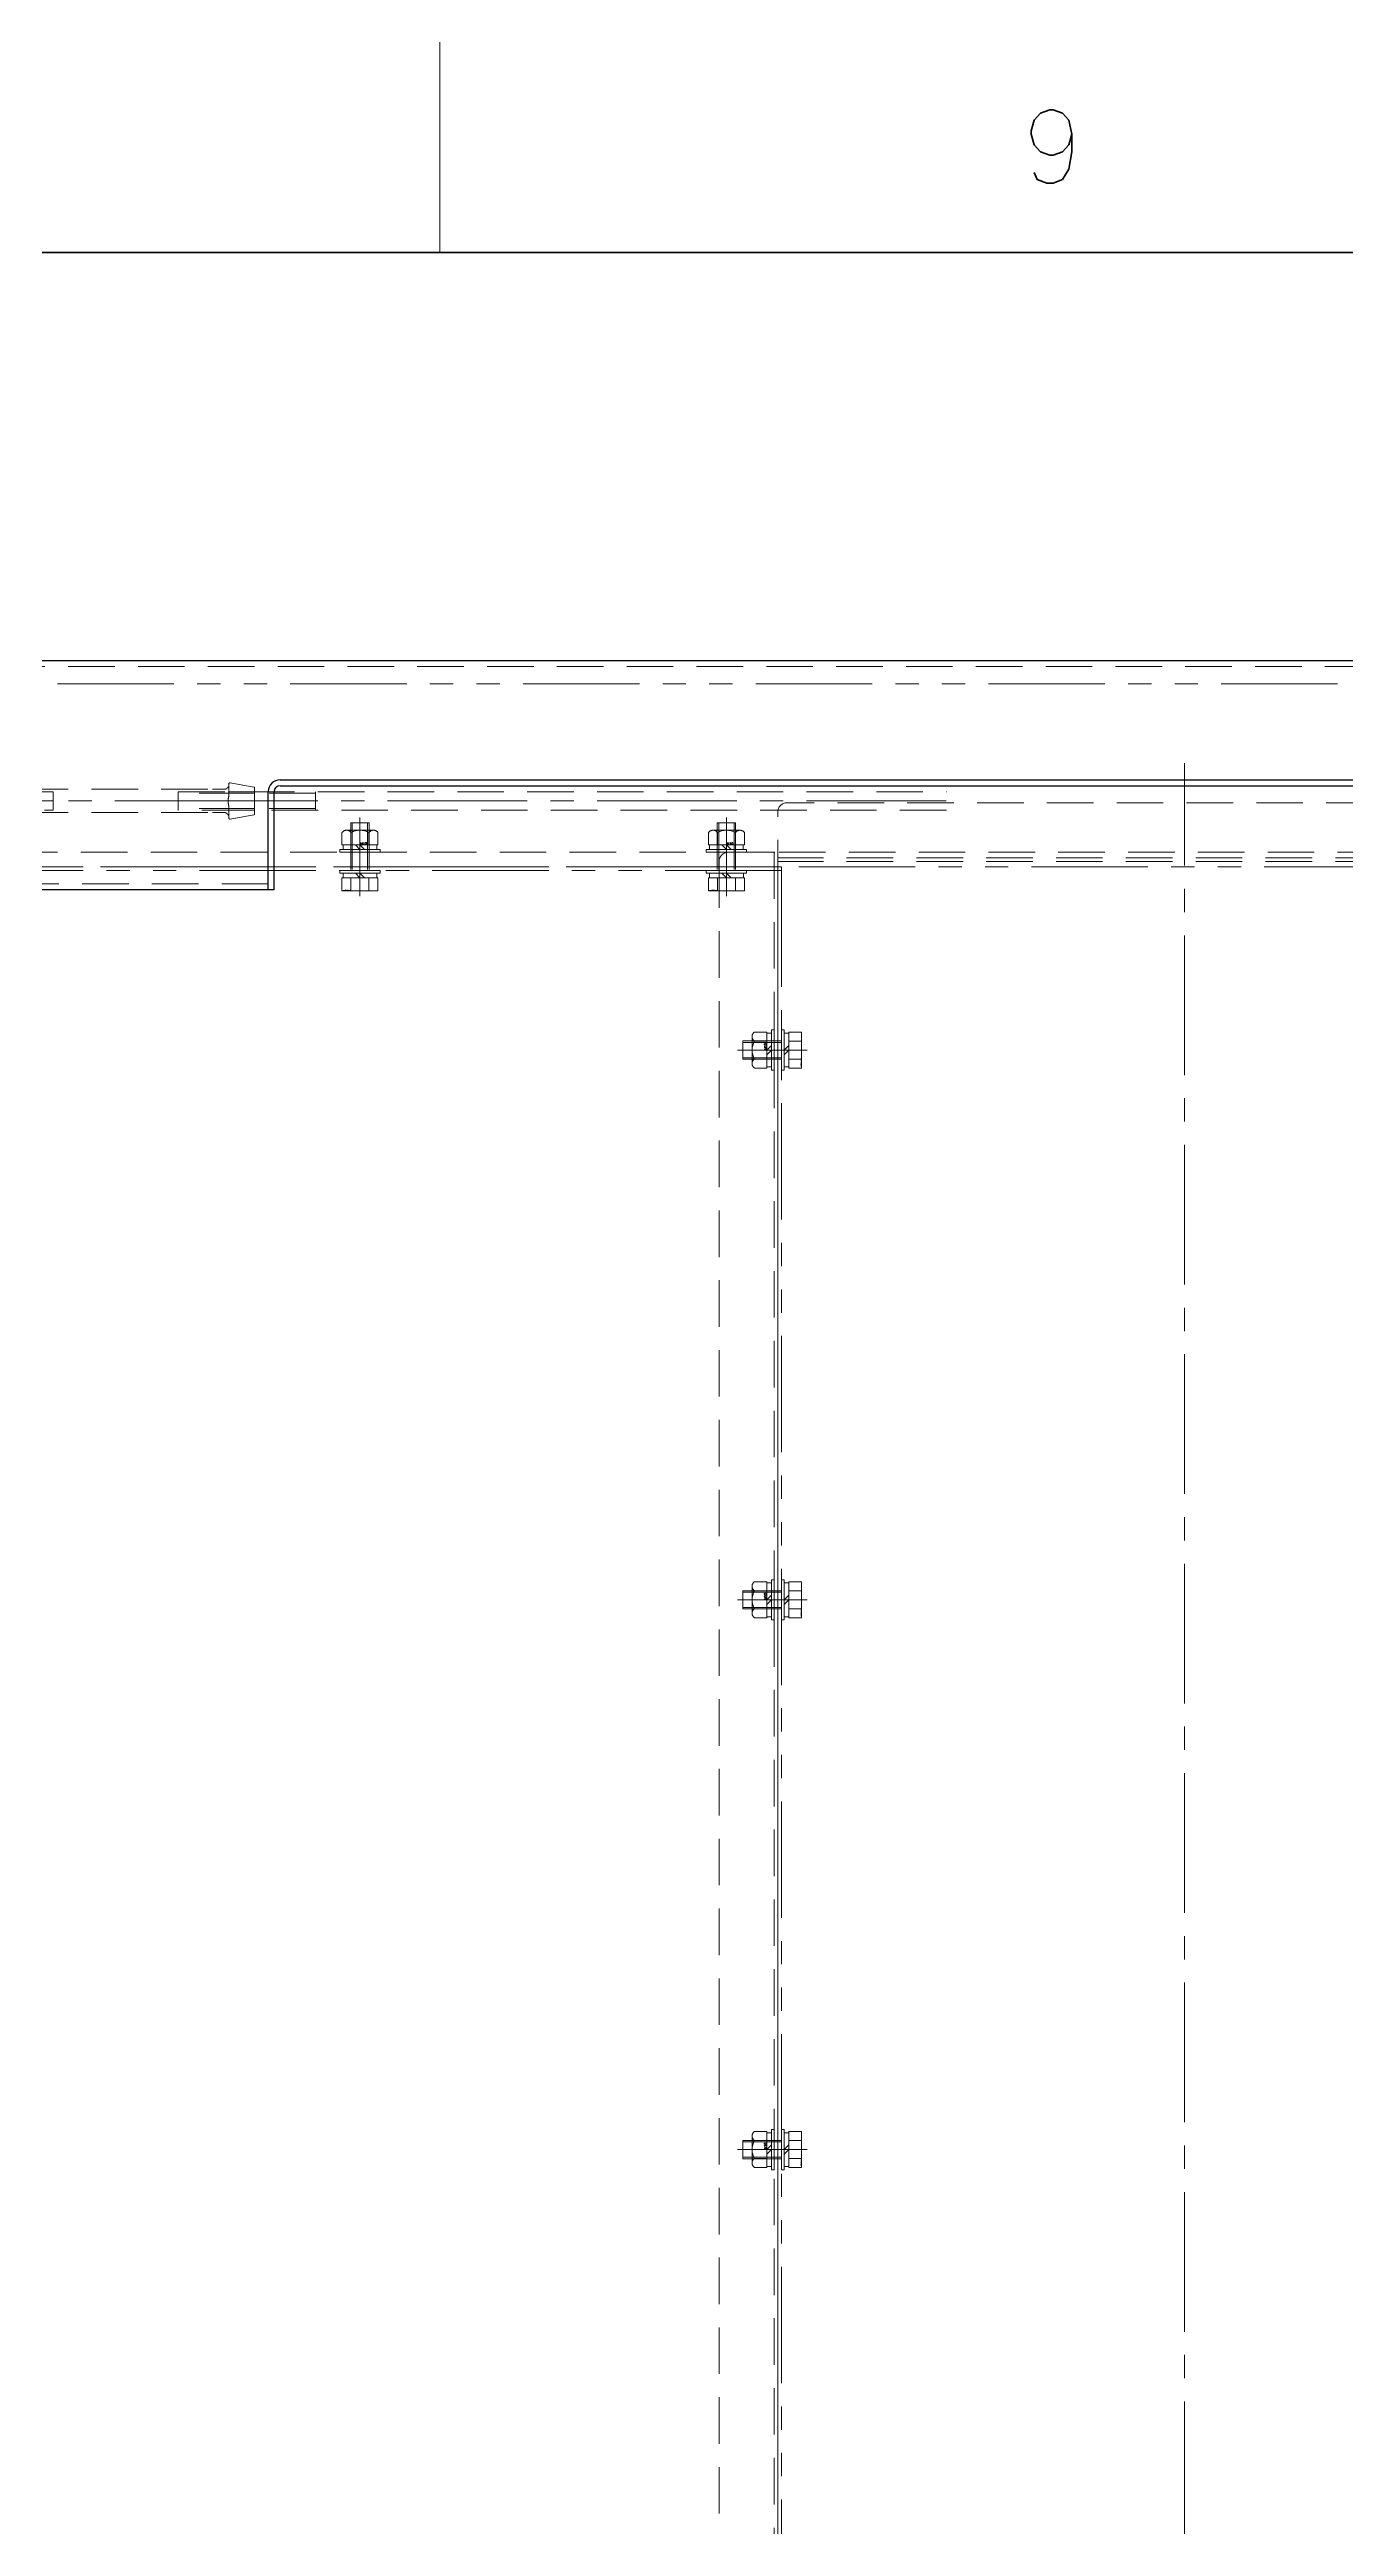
# Model space of a CAD drawing. Header units: millimetres. Extents: x -8731 to 85711, y -14522 to 31379.
# Drawn here: x 55797 to 56504, y 4841 to 6193 of the extents above; entities that cross this region are included whole.
import ezdxf
from ezdxf import colors
from ezdxf.entities.mleader import LeaderData, LeaderLine
from ezdxf.enums import TextEntityAlignment as Align
from ezdxf.math import Vec2, Vec3
from ezdxf.xclip import XClip

# ---------------------------------------------------------------- set-up
doc = ezdxf.new("R2010")
doc.units = ezdxf.units.MM
doc.header["$LTSCALE"] = 4
doc.header["$XCLIPFRAME"] = 0
for name, pattern in [('CENTER2', [28.575, 19.05, -3.175, 3.175, -3.175]), ('HIDDEN', [9.525, 6.35, -3.175]), ('PHANTOM2', [31.75, 15.875, -3.175, 3.175, -3.175, 3.175, -3.175])]:
    doc.linetypes.add(name, pattern=pattern)
for name, color, linetype, lineweight in [('04_HIDDEN', 2, 'HIDDEN', 13), ('05_CENTER', 4, 'CENTER2', 13), ('06_PHANTOM', 2, 'PHANTOM2', 13), ('08_DIM', 3, 'Continuous', 13), ('90_FRAME', 5, 'Continuous', 35)]:
    doc.layers.add(name, color=color, linetype=linetype, lineweight=lineweight)
doc.layers.add('10_DRAFT', color=8, linetype='Continuous', lineweight=0, plot=False)
doc.styles.add('KSS_TXT', font='txt.shx', dxfattribs={"bigfont": 'extfont2.shx'})
doc.styles.add('KSS_TXT_L', font='txt.shx', dxfattribs={"height": 9, "bigfont": 'extfont2.shx'})
doc.styles.get("Standard").update_dxf_attribs({"font": 'txt.shx', "bigfont": 'extfont2.shx'})

# ---------------------------------------------------------------- blocks, each defined once
blk = doc.blocks.new('A$C53D772FE_1_1_1')
at = {"color": 0}
for p, q in [((1030, 1000), (0, 1000)), ((1030, 998), (2, 998)), ((1030, 998), (1030, 1000)), ((1030, 998), (1030, -998))]:
    blk.add_line(p, q, dxfattribs=at)
at = {"layer": '04_HIDDEN'}
blk.add_line((1028, 998), (1028, -998), dxfattribs=at)
at = {"layer": '05_CENTER'}
for p, q in [((800, 1007.7), (800, 990.4)), ((1000, 1007.7), (1000, 990.4)), ((1020.4, 900), (1037.7, 900)), ((1020.4, 600), (1037.7, 600)), ((1020.4, 300), (1037.7, 300))]:
    blk.add_line(p, q, dxfattribs=at)
blk = doc.blocks.new('A$C3E9660DC_1_1_1')
at = {"color": 0}
for p, q in [((-222, -1030), (-222, 1030)), ((217, 1035), (-217, 1035)), ((-254, 1003), (-254, -1003)), ((-249, 1008), (-222, 1008)), ((222, 1003), (-222, 1003))]:
    blk.add_line(p, q, dxfattribs=at)
for centre in [(-217, 1030), (-249, 1003)]:
    blk.add_arc(centre, 5, 90, 180, dxfattribs=at)
at = {"layer": '04_HIDDEN'}
for p, q in [((-224, 1008), (-224, -1008)), ((222, 1005), (-222, 1005))]:
    blk.add_line(p, q, dxfattribs=at)
at = {"layer": '05_CENTER'}
for p, q in [((0, -1056.7), (0, 1056.7)), ((-214.3, 900), (-231.7, 900)), ((-214.3, 600), (-231.7, 600)), ((-214.3, 300), (-231.7, 300)), ((0, -97.2), (0, 97.2))]:
    blk.add_line(p, q, dxfattribs=at)
blk = doc.blocks.new('A$C7AFA21F4_1_1_1')
at = {"color": 0, "linetype": 'CENTER2'}
blk.add_line((0, -24), (0, 14), dxfattribs=at)
at = {"color": 0}
for p, q in [((-11, 1.5), (11, 1.5)), ((-11, 1.5), (-11, 0)), ((-11, 0), (11, 0)), ((-9.8, 11), (9.8, 11)), ((-9.8, 4), (-9.8, 11)), ((9.8, 4), (-9.8, 4)), ((-9.2, 4), (-9.2, 1.5)), ((-4.9, 4), (-4.9, 11)), ((0, 1.5), (-2.5, 4)), ((0, 4), (2.5, 1.5)), ((4.9, 4), (4.9, 11)), ((9.2, 1.5), (9.2, 4)), ((9.8, 4), (9.8, 11)), ((11, 0), (11, 1.5))]:
    blk.add_line(p, q, dxfattribs=at)
at = {"color": 0, "linetype": 'HIDDEN'}
for p, q in [((-5, -21), (-5, 0)), ((-4.2, -21), (-4.2, 0)), ((4.2, -21), (4.2, 0)), ((5, -21), (5, 0)), ((-5, -21), (5, -21))]:
    blk.add_line(p, q, dxfattribs=at)
at = {"layer": '10_DRAFT', "style": 'KSS_TXT_L'}
blk.add_text('BT-M10x25L,SW,PW', height=0.3, dxfattribs=at).set_placement((5.1, 10.7))
blk = doc.blocks.new('M10Nza_1_1_1')
at = {"color": 0}
for p, q in [((-9.8, 4), (-9.8, 10.7)), ((-9.8, 4), (9.8, 4)), ((-9.2, 1.5), (-9.2, 4)), ((-7.3, 12), (7.4, 12)), ((-4.9, 4), (-4.9, 10.7)), ((0, 1.5), (-2.5, 4)), ((0, 4), (2.5, 1.5)), ((4.9, 10.7), (4.9, 4)), ((9.2, 4), (9.2, 1.5)), ((9.8, 10.7), (9.8, 4))]:
    blk.add_line(p, q, dxfattribs=at)
at = {"color": 0, "linetype": 'CENTER2'}
blk.add_line((0, 12), (0, 0), dxfattribs=at)
at = {"color": 0}
blk.add_lwpolyline([(-11, 1.5), (11, 1.5), (11, 0), (-11, 0)], close=True, dxfattribs=at)
for centre, radius, start, end in [((-7.3, 9.1), 2.94, 33.626, 146.374), ((0, 2.2), 9.8, 60, 120), ((7.4, 9.1), 2.94, 33.626, 146.374)]:
    blk.add_arc(centre, radius, start, end, dxfattribs=at)
at = {"layer": '10_DRAFT', "style": 'KSS_TXT'}
blk.add_text('M10', height=1.25, dxfattribs=at).set_placement((0.3, 4.1))
blk = doc.blocks.new('A$C7E374867_2_1')
at = {"color": 0, "linetype": 'CENTER2'}
blk.add_line((0, -29), (0, 14), dxfattribs=at)
at = {"color": 0}
for p, q in [((-11, 1.5), (11, 1.5)), ((-11, 1.5), (-11, 0)), ((-11, 0), (11, 0)), ((-9.8, 11), (9.8, 11)), ((-9.8, 4), (-9.8, 11)), ((9.8, 4), (-9.8, 4)), ((-9.3, 4), (-9.3, 1.5)), ((-4.9, 4), (-4.9, 11)), ((0, 1.5), (-2.5, 4)), ((0, 4), (2.5, 1.5)), ((4.9, 4), (4.9, 11)), ((9.2, 1.5), (9.2, 4)), ((9.8, 4), (9.8, 11)), ((11, 0), (11, 1.5))]:
    blk.add_line(p, q, dxfattribs=at)
at = {"color": 0, "linetype": 'HIDDEN'}
for p, q in [((-5, -26), (-5, 0)), ((-4.2, -26), (-4.2, 0)), ((4.2, -26), (4.2, 0)), ((5, -26), (5, 0)), ((-5, -26), (5, -26))]:
    blk.add_line(p, q, dxfattribs=at)
at = {"layer": '10_DRAFT', "style": 'KSS_TXT_L'}
blk.add_text('BT-M10x30L,SW,PW', height=0.3, dxfattribs=at).set_placement((5.1, 10.7))
blk = doc.blocks.new('A$C020300C3_1')
for name, p, rotation in [('A$C7E374867_2_1', (-450, 998), 180), ('A$C7E374867_2_1', (-250, 998), 180), ('A$C7AFA21F4_1_1_1', (-220, 900), 270), ('A$C7AFA21F4_1_1_1', (-220, 600), 270), ('A$C7AFA21F4_1_1_1', (-220, 300), 270)]:
    blk.add_blockref(name, p, dxfattribs=dict(rotation=rotation))
blk.add_blockref('A$C53D772FE_1_1_1', (-1250, 0))
at = {"layer": '04_HIDDEN'}
for name, p in [('A$C3E9660DC_1_1_1', (0, 0)), ('M10Nza_1_1_1', (-450, 1008)), ('M10Nza_1_1_1', (-250, 1008))]:
    blk.add_blockref(name, p, dxfattribs=at)
at = {"layer": '04_HIDDEN', "rotation": 90}
for p in [(-224, 900), (-224, 600), (-224, 300)]:
    blk.add_blockref('M10Nza_1_1_1', p, dxfattribs=at)
blk = doc.blocks.new('A$C5A047AA4_1')
at = {"color": 0}
for p, q in [((805, 2042.5), (805, 2096.1)), ((808.2, 2042.5), (808.2, 2096.1)), ((811.4, 2102.5), (1798.6, 2102.5)), ((811.4, 2099.3), (1798.6, 2099.3))]:
    blk.add_line(p, q, dxfattribs=at)
blk.add_lwpolyline([(-57.5, -57.5), (2667.5, -57.5), (2667.5, 2167.5), (-57.5, 2167.5)], close=True, dxfattribs=at)
blk.add_lwpolyline([(808.2, 2042.5), (67.5, 2042.5), (67.5, 67.5), (808.2, 67.5)], dxfattribs=at)
for radius in [6.4, 3.2]:
    blk.add_arc((811.4, 2096.1), radius, 90, 180, dxfattribs=at)
at = {"layer": '04_HIDDEN'}
blk.add_lwpolyline([(-54.3, -54.3), (2664.3, -54.3), (2664.3, 2164.3), (-54.3, 2164.3)], close=True, dxfattribs=at)
blk.add_lwpolyline([(805, 2045.7), (64.3, 2045.7), (64.3, 64.3), (805, 64.3)], dxfattribs=at)
blk = doc.blocks.new('A$C05F74AA8')
at = {"color": 0}
blk.add_lwpolyline([(55, 2155), (2555, 2155), (2555, 2055), (55, 2055)], close=True, dxfattribs=at)
at = {"layer": '04_HIDDEN'}
blk.add_line((55, 2063), (2555, 2063), dxfattribs=at)
at = {"layer": '05_CENTER'}
for p, q in [((855, 2046.1), (855, 2072.1)), ((1055, 2046.1), (1055, 2072.1))]:
    blk.add_line(p, q, dxfattribs=at)
blk = doc.blocks.new('A$C32090A99_1')
at = {"color": 0}
for p, q in [((-35, 5), (-35, -5)), ((-35, 4.2), (40, 4.2)), ((-35, -4.2), (40, -4.2))]:
    blk.add_line(p, q, dxfattribs=at)
blk.add_lwpolyline([(-460, 5), (40, 5), (40, -5), (-460, -5)], close=True, dxfattribs=at)
blk.add_lwpolyline([(-532.5, -5), (-423.5, -5), (-423.5, -9.5), (-532.5, -9.5)], close=True)
at = {"layer": '05_CENTER', "color": 0}
for p, q in [((-502, -15.2), (-502, 0.6)), ((40, 0), (-465.1, 0))]:
    blk.add_line(p, q, dxfattribs=at)
at = {"layer": '10_DRAFT'}
blk.add_line((0, 5), (0, -5), dxfattribs=at)
blk = doc.blocks.new('M10b_1')
at = {"color": 0}
for p, q in [((0, -7.1), (0, 7.1)), ((0.4, 7.6), (13.4, 9.9)), ((14, 9.4), (14, 8.5)), ((14, 3.6), (14, 3.9)), ((15.9, 6.4), (17.1, 6.4)), ((22.9, 6.4), (17.1, 6.4)), ((22.9, 6.4), (127.1, 6.4)), ((127.1, 6.4), (132.9, 6.4)), ((132.9, 6.4), (134.1, 6.4)), ((136, 8.5), (136, 9.4)), ((136, 3.9), (136, 3.6)), ((149.6, 7.6), (136.6, 9.9)), ((150, 7.1), (150, -7.1)), ((0.4, -7.6), (13.4, -9.9)), ((14, -3.9), (14, -3.6)), ((14, -8.5), (14, -9.4)), ((15.9, -6.5), (17.1, -6.5)), ((17.1, -6.5), (22.9, -6.5)), ((17.1, -6.5), (22.9, -6.5)), ((22.9, -6.5), (127.1, -6.5)), ((132.9, -6.5), (127.1, -6.5)), ((132.9, -6.5), (134.1, -6.5)), ((136, -3.6), (136, -3.9)), ((136, -9.4), (136, -8.5)), ((149.6, -7.6), (136.6, -9.9))]:
    blk.add_line(p, q, dxfattribs=at)
for centre, start, end in [((0.5, 7.1), 100, 180), ((13.5, 9.4), 0, 100), ((136.5, 9.4), 80, 180), ((149.5, 7.1), 0, 80), ((0.5, -7.1), 180, 260), ((13.5, -9.4), 260, 0), ((136.5, -9.4), 180, 280), ((149.5, -7.1), 280, 0)]:
    blk.add_arc(centre, 0.5, start, end, dxfattribs=at)
for points, knots in [([(14, 8.5), (14, 8.4), (14, 8.3), (14.1, 8.1), (14.1, 8), (14.2, 7.8), (14.3, 7.7), (14.5, 7.4), (14.7, 7.3), (15, 7), (15.1, 6.9), (15.3, 6.8)], [0, 0, 0, 0, 0.0862506, 0.0862506, 0.1725013, 0.1725013, 0.2587519, 0.2587519, 0.3450026, 0.3450026, 0.4312532, 0.4312532, 0.4312532, 0.4312532]), ([(14, 3.9), (14, 5), (14, 6), (14, 7.5), (14, 8), (14, 8.5)], [0, 0, 0, 0, 0.3037056, 0.3037056, 0.5032238, 0.5032238, 0.5032238, 0.5032238]), ([(14, -3.6), (14, -3.6), (14, -3.5), (14, -3.3), (14, -3.1), (14.1, -2.6), (14.2, -2.1), (14.4, -1.1), (14.5, -0.5), (14.5, 0), (14.5, 0.5), (14.4, 1.1), (14.2, 2.1), (14.1, 2.6), (14, 3.1), (14, 3.3), (14, 3.5), (14, 3.6), (14, 3.6)], [4.4428625, 4.4428625, 4.4428625, 4.4428625, 4.4745429, 4.4745429, 4.5476961, 4.5476961, 4.7070575, 4.7070575, 4.8664189, 4.8664189, 4.8664189, 5.0257804, 5.0257804, 5.1851418, 5.1851418, 5.2582949, 5.2582949, 5.2899754, 5.2899754, 5.2899754, 5.2899754]), ([(15.3, 6.8), (15.4, 6.7), (15.5, 6.6), (15.7, 6.5), (15.8, 6.5), (15.9, 6.5), (16, 6.5), (16, 6.4)], [-0.5898009, -0.5898009, -0.5898009, -0.5898009, -0.5284975, -0.5284975, -0.4671942, -0.4671942, -0.4074146, -0.4074146, -0.4074146, -0.4074146]), ([(16, 6.4), (16, 6.5), (16, 6.5), (15.9, 6.5), (15.8, 6.5), (15.7, 6.5), (15.6, 6.6), (15.4, 6.7), (15.4, 6.7), (15.3, 6.8)], [-0.4016766, -0.4016766, -0.4016766, -0.4016766, -0.3777034, -0.3777034, -0.316343, -0.316343, -0.2549827, -0.2549827, -0.219037, -0.219037, -0.219037, -0.219037]), ([(134.7, 6.8), (134.6, 6.7), (134.5, 6.6), (134.3, 6.5), (134.2, 6.5), (134.1, 6.5), (134, 6.5), (134, 6.4)], [-0.5898009, -0.5898009, -0.5898009, -0.5898009, -0.5284975, -0.5284975, -0.4671942, -0.4671942, -0.4074146, -0.4074146, -0.4074146, -0.4074146]), ([(134.7, 6.8), (134.9, 6.9), (135, 7), (135.3, 7.3), (135.5, 7.4), (135.7, 7.7), (135.8, 7.8), (135.9, 8), (135.9, 8.1), (136, 8.3), (136, 8.4), (136, 8.5)], [0.2796978, 0.2796978, 0.2796978, 0.2796978, 0.3659485, 0.3659485, 0.4521991, 0.4521991, 0.5384497, 0.5384497, 0.6247004, 0.6247004, 0.710951, 0.710951, 0.710951, 0.710951]), ([(136, 3.6), (136, 3.6), (136, 3.5), (136, 3.3), (136, 3.1), (135.9, 2.6), (135.8, 2.1), (135.6, 1.1), (135.5, 0.5), (135.5, -0.5), (135.6, -1.1), (135.8, -2.1), (135.9, -2.6), (136, -3.1), (136, -3.3), (136, -3.5), (136, -3.6), (136, -3.6)], [2.009653, 2.009653, 2.009653, 2.009653, 2.0413335, 2.0413335, 2.1144866, 2.1144866, 2.273848, 2.273848, 2.4332095, 2.4332095, 2.5925709, 2.5925709, 2.7519323, 2.7519323, 2.8250855, 2.8250855, 2.8567659, 2.8567659, 2.8567659, 2.8567659]), ([(136, 8.5), (136, 7.9), (136, 7.3), (136, 5.8), (136, 4.9), (136, 3.9)], [0, 0, 0, 0, 0.231406, 0.231406, 0.5032282, 0.5032282, 0.5032282, 0.5032282]), ([(14, -8.5), (14, -7.9), (14, -7.3), (14, -5.8), (14, -4.9), (14, -3.9)], [0, 0, 0, 0, 0.231406, 0.231406, 0.5032282, 0.5032282, 0.5032282, 0.5032282]), ([(15.3, -6.8), (15.1, -6.9), (15, -7), (14.7, -7.3), (14.5, -7.4), (14.3, -7.7), (14.2, -7.8), (14.1, -8), (14.1, -8.1), (14, -8.3), (14, -8.4), (14, -8.5)], [0.2796978, 0.2796978, 0.2796978, 0.2796978, 0.3659485, 0.3659485, 0.4521991, 0.4521991, 0.5384497, 0.5384497, 0.6247004, 0.6247004, 0.710951, 0.710951, 0.710951, 0.710951]), ([(15.3, -6.8), (15.4, -6.7), (15.5, -6.6), (15.7, -6.5), (15.8, -6.5), (15.9, -6.5), (16, -6.5), (16, -6.5)], [-0.5898009, -0.5898009, -0.5898009, -0.5898009, -0.5284975, -0.5284975, -0.4671942, -0.4671942, -0.4074146, -0.4074146, -0.4074146, -0.4074146]), ([(134, -6.5), (134, -6.5), (134, -6.5), (134.1, -6.5), (134.2, -6.5), (134.3, -6.5), (134.4, -6.6), (134.6, -6.7), (134.6, -6.7), (134.7, -6.8)], [-0.4016766, -0.4016766, -0.4016766, -0.4016766, -0.3777034, -0.3777034, -0.316343, -0.316343, -0.2549827, -0.2549827, -0.219037, -0.219037, -0.219037, -0.219037]), ([(134.7, -6.8), (134.6, -6.7), (134.5, -6.6), (134.3, -6.5), (134.2, -6.5), (134.1, -6.5), (134, -6.5), (134, -6.5)], [-0.5898009, -0.5898009, -0.5898009, -0.5898009, -0.5284975, -0.5284975, -0.4671942, -0.4671942, -0.4074146, -0.4074146, -0.4074146, -0.4074146]), ([(136, -8.5), (136, -8.4), (136, -8.3), (135.9, -8.1), (135.9, -8), (135.8, -7.8), (135.7, -7.7), (135.5, -7.4), (135.3, -7.3), (135, -7), (134.9, -6.9), (134.7, -6.8)], [0, 0, 0, 0, 0.0862506, 0.0862506, 0.1725013, 0.1725013, 0.2587519, 0.2587519, 0.3450026, 0.3450026, 0.4312532, 0.4312532, 0.4312532, 0.4312532]), ([(136, -3.9), (136, -5), (136, -6), (136, -7.5), (136, -8), (136, -8.5)], [0, 0, 0, 0, 0.3037056, 0.3037056, 0.5032238, 0.5032238, 0.5032238, 0.5032238])]:
    blk.add_open_spline(points, degree=3, knots=knots, dxfattribs=at)
for points in [[(14, 8.5), (14, 8.5), (14, 8.5), (14, 8.5)], [(136, 8.5), (136, 8.5), (136, 8.5), (136, 8.5)], [(14, -8.5), (14, -8.5), (14, -8.5), (14, -8.5)], [(136, -8.5), (136, -8.5), (136, -8.5), (136, -8.5)]]:
    blk.add_open_spline(points, degree=3, dxfattribs=at)
at = {"layer": '04_HIDDEN', "color": 0}
for p, q in [((14, 5), (0, 5)), ((14, 4.2), (0, 4.2)), ((135.5, 4.2), (150, 4.2)), ((136, 5), (150, 5)), ((0, -4.2), (14, -4.2)), ((0, -5), (14, -5)), ((136, -4.2), (150, -4.2)), ((136, -5), (150, -5))]:
    blk.add_line(p, q, dxfattribs=at)
at = {"layer": '05_CENTER', "color": 0}
blk.add_line((150, 0), (0, 0), dxfattribs=at)
blk = doc.blocks.new('A$C1421197A_1')
at = {"color": 0}
for p, q in [((84, 5), (84, -5)), ((84, 4.2), (159, 4.2)), ((84, -4.2), (159, -4.2))]:
    blk.add_line(p, q, dxfattribs=at)
blk.add_lwpolyline([(-1606, 5), (159, 5), (159, -5), (-1606, -5)], close=True, dxfattribs=at)
blk.add_lwpolyline([(-1678.5, -5), (-1569.5, -5), (-1569.5, -9.5), (-1678.5, -9.5)], close=True)
at = {"layer": '05_CENTER', "color": 0}
for p, q in [((-1648, -15.2), (-1648, 0.6)), ((159, 0), (-1611.1, 0))]:
    blk.add_line(p, q, dxfattribs=at)
at = {"layer": '10_DRAFT'}
blk.add_line((117.3, 5), (117.3, -5), dxfattribs=at)
blk = doc.blocks.new('A$C5FD30C07_1')
for name in ['A$C32090A99_1', 'M10b_1']:
    blk.add_blockref(name, (502, 9.5))
at = {"xscale": -1}
blk.add_blockref('A$C1421197A_1', (769.3, 9.5), dxfattribs=at)
blk = doc.blocks.new('AM_BALLOON1')
at = {"transparency": 16777216}
blk.add_circle((0, 0), 5, dxfattribs=at)
blk.add_attdef('B_NUMBER', text='', height=3, dxfattribs=at).set_placement((0, 0), align=Align.MIDDLE_CENTER)
blk = doc.blocks.new('_OPEN')
at = {"color": 0, "linetype": 'ByBlock'}
for p, q in [((-1, 0.167), (0, 0)), ((0, 0), (-1, -0.167)), ((0, 0), (-1, 0))]:
    blk.add_line(p, q, dxfattribs=at)

msp = doc.modelspace()

# ---------------------------------------------------------------- linework, layer by layer
at = {"layer": '90_FRAME', "color": 4, "lineweight": 13}
msp.add_line((56010.08066, 6082.5065), (56010.08066, 6212.12579), dxfattribs=at)
at = {"layer": '90_FRAME'}
msp.add_lwpolyline([(50789.44742, 531.96756), (58553.37771, 531.96756), (58553.37771, 6082.5065), (50789.44742, 6082.5065)], close=True, dxfattribs=at)

# ---------------------------------------------------------------- block references
msp.add_blockref('A$C5A047AA4_1', (55111.54531, 3692.15413))
at = {"layer": '04_HIDDEN'}
ref = msp.add_blockref('A$C5FD30C07_1', (55257.04531, 5792.65413), dxfattribs=dict(at, xscale=-1, rotation=180))
XClip(ref).set_block_clipping_path([(-67.7529287265, -20.0837893605), (1029.5593081828, 42.2527154815)])
at = {"layer": '06_PHANTOM'}
for name, p in [('A$C05F74AA8', (55111.54531, 3692.15413)), ('A$C020300C3_1', (56416.54531, 4747.15413))]:
    msp.add_blockref(name, p, dxfattribs=at)

# ---------------------------------------------------------------- texts
at = {"layer": '90_FRAME', "color": 0, "lineweight": 13, "style": 'KSS_TXT'}
msp.add_text('9', height=40, dxfattribs=at).set_placement((56344.74769, 6108.32347), align=Align.BOTTOM_CENTER)

# ---------------------------------------------------------------- leaders
at = {"layer": '08_DIM'}
ml = msp.add_multileader_block('Standard', dxfattribs=at)
ml.set_content('AM_BALLOON1', color=256, scale=15)
ml.set_attribute('B_NUMBER', 'D', width=0)
ml.set_leader_properties(color=256, linetype='ByLayer', lineweight=-1)
ml.set_arrow_properties(name='OPEN')
ml.build(insert=Vec2(0, 0))
ml.multileader.update_dxf_attribs({"leader_type": 0, "has_dogleg": 0, "text_right_attachment_type": 6, "dogleg_length": 0, "arrow_head_size": 30, "scale": 15, "block_connection_type": 1})
ctx = ml.context
ctx.base_point, ctx.scale, ctx.char_height, ctx.arrow_head_size, ctx.landing_gap_size, ctx.plane_origin = Vec3(71378.15101, 6803.23474), 15, 60, 30, 30, Vec3(71378.15101, 6803.23474)
ctx.right_attachment, ctx.attachment_type = 6, 1
notes = []
notes.append((ctx, [(0, (0, 0, 0), (0, 0), (1, 0), 1, [])]))
ctx.block.insert = Vec3(71378.15101, 6803.23474)
for ctx, leaders in notes:
    for number, flags, end, landing, length, lines in leaders:
        leader = LeaderData()
        leader.index, (leader.has_last_leader_line, leader.has_dogleg_vector, leader.attachment_direction) = number, flags
        leader.last_leader_point, leader.dogleg_vector, leader.dogleg_length = Vec3(end), Vec3(landing), length
        for number, points, colour, breaks in lines:
            line = LeaderLine()
            line.index, line.vertices, line.color, line.breaks = number, Vec3.list(points), colors.encode_raw_color(colour), breaks
            leader.lines.append(line)
        ctx.leaders.append(leader)

doc.saveas('drawing.dxf')
